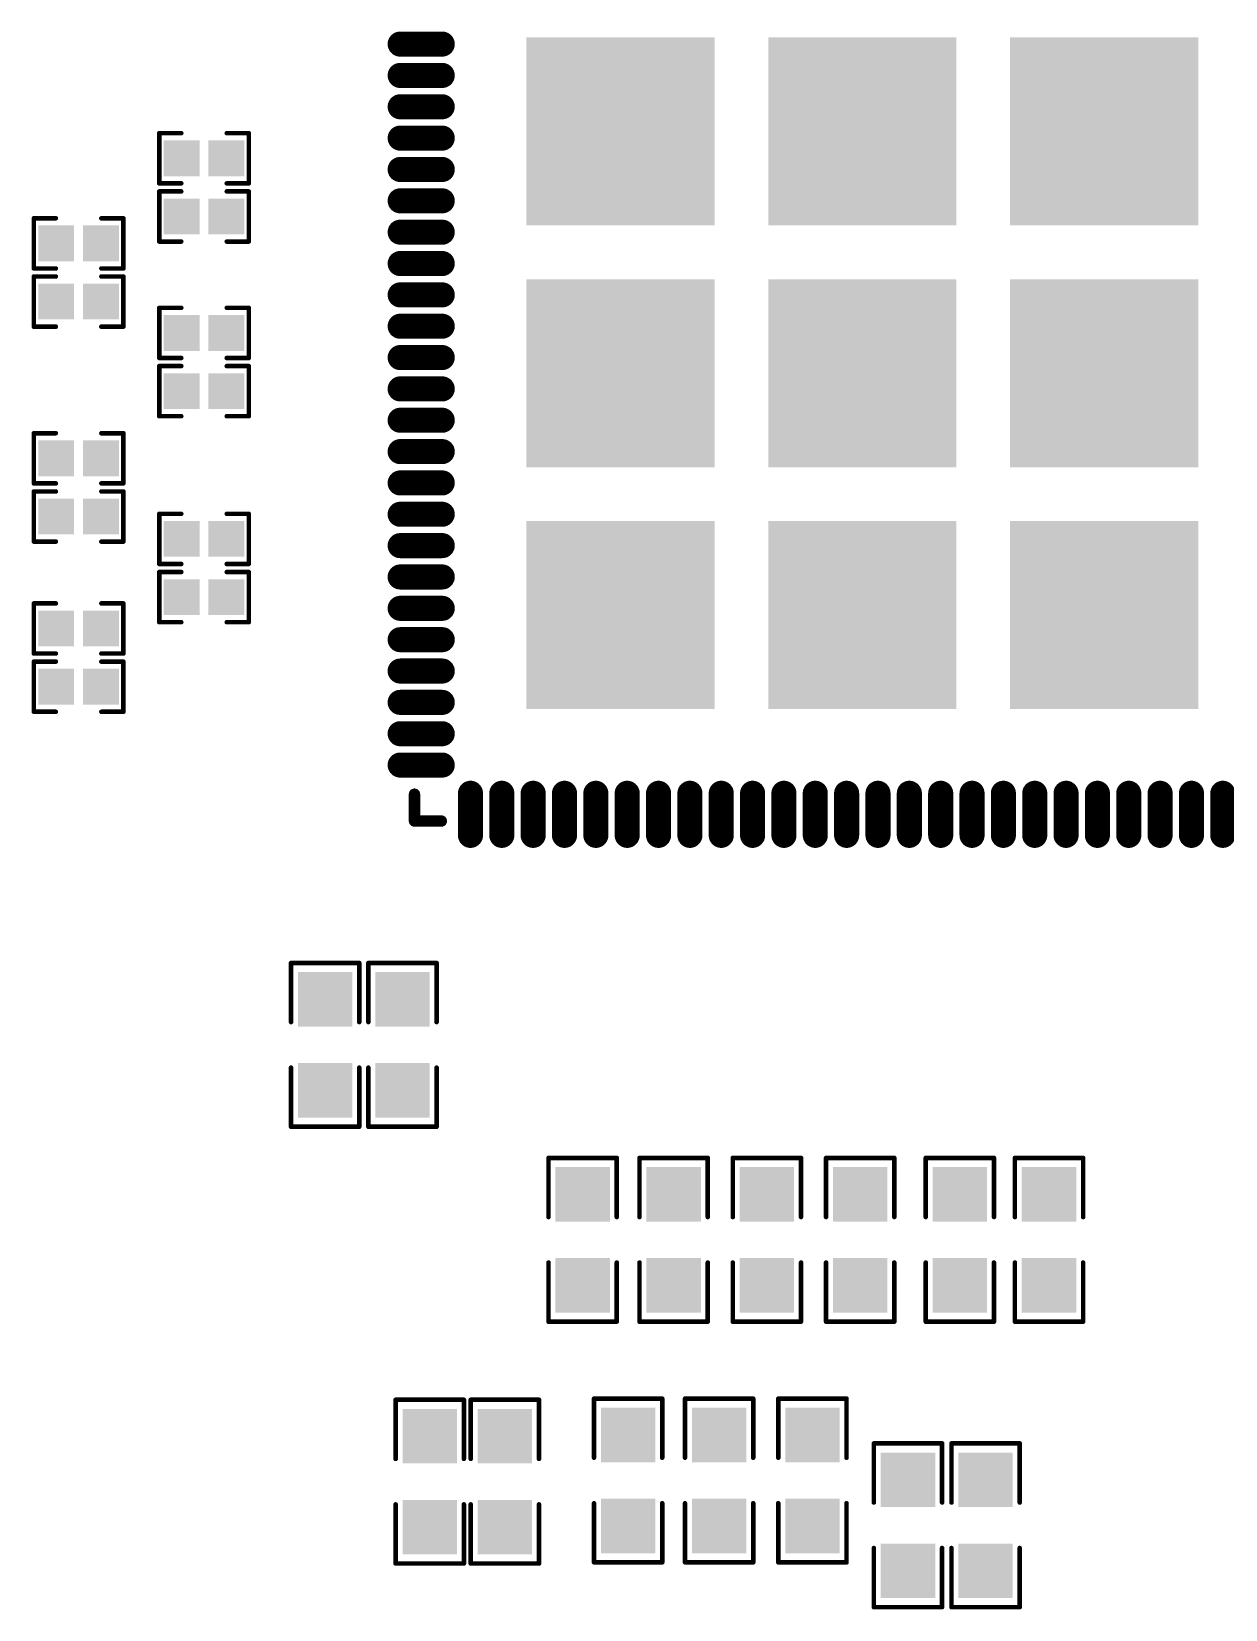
# Model space of a CAD drawing. Extents: x -11 to 101, y 2 to 100.
# Drawn here: x 15.92 to 29.25, y 38.2 to 55.81 of the extents above; entities that cross this region are included whole.
import ezdxf

# ---------------------------------------------------------------- set-up
doc = ezdxf.new("R2010")
doc.units = 0
doc.layers.get('0').update_dxf_attribs({"linetype": 'CONTINUOUS'})
doc.layers.add('SILK_TOP_ART', color=251, linetype='CONTINUOUS')
doc.layers.add('SOLDER_TOP_ART', color=18, linetype='CONTINUOUS')

# ---------------------------------------------------------------- blocks, each defined once
blk = doc.blocks.new('ROUND_165')
at = {"const_width": 0.0635}
blk.add_lwpolyline([(-0.03175, 0, 1), (0.03175, 0, 1)], format="xyb", close=True, dxfattribs=at)
blk = doc.blocks.new('ROUND_321')
at = {"const_width": 0.0254}
blk.add_lwpolyline([(-0.0127, 0, 1), (0.0127, 0, 1)], format="xyb", close=True, dxfattribs=at)
blk = doc.blocks.new('SQUARE_360')
blk.add_solid([(0.2, 0.2), (0.2, -0.2), (-0.2, 0.2), (-0.2, -0.2)])
blk = doc.blocks.new('SQUARE_333')
blk.add_solid([(0.304, 0.304), (0.304, -0.304), (-0.304, 0.304), (-0.304, -0.304)])
blk = doc.blocks.new('OBLONG_375')
at = {"const_width": 0.28}
blk.add_lwpolyline([(0.235, 0), (-0.235, 0)], dxfattribs=at)
at = {"const_width": 0.14}
for points in [[(-0.305, 0, 1), (-0.165, 0, 1)], [(0.165, 0, 1), (0.305, 0, 1)]]:
    blk.add_lwpolyline(points, format="xyb", close=True, dxfattribs=at)
blk = doc.blocks.new('OBLONG_376')
at = {"const_width": 0.28}
blk.add_lwpolyline([(0, 0.235), (0, -0.235)], dxfattribs=at)
at = {"const_width": 0.14}
for points in [[(-0.07, 0.235, 1), (0.07, 0.235, 1)], [(-0.07, -0.235, 1), (0.07, -0.235, 1)]]:
    blk.add_lwpolyline(points, format="xyb", close=True, dxfattribs=at)

msp = doc.modelspace()

# ---------------------------------------------------------------- linework, layer by layer
at = {"layer": 'SILK_TOP_ART'}
for points, const_width in [([(17.35, 54.68), (17.35, 54.12)], 0.0508), ([(17.596, 54.68), (17.35, 54.68)], 0.0508), ([(18.104, 54.68), (18.35, 54.68)], 0.0508), ([(18.35, 54.68), (18.35, 54.12)], 0.0508), ([(17.35, 54.12), (17.596, 54.12)], 0.0508), ([(18.35, 54.12), (18.104, 54.12)], 0.0508), ([(17.35, 54.03), (17.35, 53.47)], 0.0508), ([(17.596, 54.03), (17.35, 54.03)], 0.0508), ([(18.104, 54.03), (18.35, 54.03)], 0.0508), ([(18.35, 54.03), (18.35, 53.47)], 0.0508), ([(15.95, 53.73), (15.95, 53.17)], 0.0508), ([(16.196, 53.73), (15.95, 53.73)], 0.0508), ([(16.704, 53.73), (16.95, 53.73)], 0.0508), ([(16.95, 53.73), (16.95, 53.17)], 0.0508), ([(17.35, 53.47), (17.596, 53.47)], 0.0508), ([(18.35, 53.47), (18.104, 53.47)], 0.0508), ([(15.95, 53.17), (16.196, 53.17)], 0.0508), ([(15.95, 53.08), (15.95, 52.52)], 0.0508), ([(16.196, 53.08), (15.95, 53.08)], 0.0508), ([(16.95, 53.17), (16.704, 53.17)], 0.0508), ([(16.704, 53.08), (16.95, 53.08)], 0.0508), ([(16.95, 53.08), (16.95, 52.52)], 0.0508), ([(17.35, 52.73), (17.35, 52.17)], 0.0508), ([(17.596, 52.73), (17.35, 52.73)], 0.0508), ([(18.104, 52.73), (18.35, 52.73)], 0.0508), ([(18.35, 52.73), (18.35, 52.17)], 0.0508), ([(15.95, 52.52), (16.196, 52.52)], 0.0508), ([(16.95, 52.52), (16.704, 52.52)], 0.0508), ([(17.35, 52.17), (17.596, 52.17)], 0.0508), ([(18.35, 52.17), (18.104, 52.17)], 0.0508), ([(17.35, 52.08), (17.35, 51.52)], 0.0508), ([(17.596, 52.08), (17.35, 52.08)], 0.0508), ([(18.104, 52.08), (18.35, 52.08)], 0.0508), ([(18.35, 52.08), (18.35, 51.52)], 0.0508), ([(17.35, 51.52), (17.596, 51.52)], 0.0508), ([(18.35, 51.52), (18.104, 51.52)], 0.0508), ([(15.95, 51.33), (16.196, 51.33)], 0.0508), ([(15.95, 50.77), (15.95, 51.33)], 0.0508), ([(16.95, 51.33), (16.704, 51.33)], 0.0508), ([(16.95, 50.77), (16.95, 51.33)], 0.0508), ([(16.196, 50.77), (15.95, 50.77)], 0.0508), ([(16.704, 50.77), (16.95, 50.77)], 0.0508), ([(15.95, 50.68), (16.196, 50.68)], 0.0508), ([(15.95, 50.12), (15.95, 50.68)], 0.0508), ([(16.95, 50.68), (16.704, 50.68)], 0.0508), ([(16.95, 50.12), (16.95, 50.68)], 0.0508), ([(17.35, 50.43), (17.596, 50.43)], 0.0508), ([(17.35, 49.87), (17.35, 50.43)], 0.0508), ([(18.35, 50.43), (18.104, 50.43)], 0.0508), ([(18.35, 49.87), (18.35, 50.43)], 0.0508), ([(16.196, 50.12), (15.95, 50.12)], 0.0508), ([(16.704, 50.12), (16.95, 50.12)], 0.0508), ([(17.596, 49.87), (17.35, 49.87)], 0.0508), ([(18.104, 49.87), (18.35, 49.87)], 0.0508), ([(17.35, 49.78), (17.596, 49.78)], 0.0508), ([(17.35, 49.22), (17.35, 49.78)], 0.0508), ([(18.35, 49.78), (18.104, 49.78)], 0.0508), ([(18.35, 49.22), (18.35, 49.78)], 0.0508), ([(15.95, 49.43), (16.196, 49.43)], 0.0508), ([(15.95, 48.87), (15.95, 49.43)], 0.0508), ([(16.95, 49.43), (16.704, 49.43)], 0.0508), ([(16.95, 48.87), (16.95, 49.43)], 0.0508), ([(17.596, 49.22), (17.35, 49.22)], 0.0508), ([(18.104, 49.22), (18.35, 49.22)], 0.0508), ([(16.196, 48.87), (15.95, 48.87)], 0.0508), ([(15.95, 48.78), (16.196, 48.78)], 0.0508), ([(15.95, 48.22), (15.95, 48.78)], 0.0508), ([(16.704, 48.87), (16.95, 48.87)], 0.0508), ([(16.95, 48.78), (16.704, 48.78)], 0.0508), ([(16.95, 48.22), (16.95, 48.78)], 0.0508), ([(16.196, 48.22), (15.95, 48.22)], 0.0508), ([(16.704, 48.22), (16.95, 48.22)], 0.0508), ([(20.2, 47.3), (20.2, 47)], 0.127), ([(20.5, 47), (20.2, 47)], 0.127), ([(18.8214, 45.4152), (18.8214, 44.7548)], 0.0508), ([(19.5834, 45.4152), (18.8214, 45.4152)], 0.0508), ([(19.5834, 44.7548), (19.5834, 45.4152)], 0.0508), ([(19.685, 45.4152), (19.685, 44.7548)], 0.0508), ([(20.447, 45.4152), (19.685, 45.4152)], 0.0508), ([(20.447, 44.7548), (20.447, 45.4152)], 0.0508), ([(18.8214, 43.5864), (18.8214, 44.2468)], 0.0508), ([(19.5834, 44.2468), (19.5834, 43.5864)], 0.0508), ([(19.685, 43.5864), (19.685, 44.2468)], 0.0508), ([(20.447, 44.2468), (20.447, 43.5864)], 0.0508), ([(19.5834, 43.5864), (18.8214, 43.5864)], 0.0508), ([(20.447, 43.5864), (19.685, 43.5864)], 0.0508), ([(21.6964, 43.2388), (21.6964, 42.5784)], 0.0508), ([(22.4584, 43.2388), (21.6964, 43.2388)], 0.0508), ([(22.4584, 42.5784), (22.4584, 43.2388)], 0.0508), ([(22.7124, 43.2388), (22.7124, 42.5784)], 0.0508), ([(23.4744, 43.2388), (22.7124, 43.2388)], 0.0508), ([(23.4744, 42.5784), (23.4744, 43.2388)], 0.0508), ([(23.7538, 43.2388), (23.7538, 42.5784)], 0.0508), ([(24.5158, 43.2388), (23.7538, 43.2388)], 0.0508), ([(24.5158, 42.5784), (24.5158, 43.2388)], 0.0508), ([(24.7952, 43.2388), (24.7952, 42.5784)], 0.0508), ([(25.5572, 43.2388), (24.7952, 43.2388)], 0.0508), ([(25.5572, 42.5784), (25.5572, 43.2388)], 0.0508), ([(25.908, 43.2388), (25.908, 42.5784)], 0.0508), ([(26.67, 43.2388), (25.908, 43.2388)], 0.0508), ([(26.67, 42.5784), (26.67, 43.2388)], 0.0508), ([(26.9034, 43.2388), (26.9034, 42.5784)], 0.0508), ([(27.6654, 43.2388), (26.9034, 43.2388)], 0.0508), ([(27.6654, 42.5784), (27.6654, 43.2388)], 0.0508), ([(21.6964, 41.41), (21.6964, 42.0704)], 0.0508), ([(22.4584, 42.0704), (22.4584, 41.41)], 0.0508), ([(22.7124, 41.41), (22.7124, 42.0704)], 0.0508), ([(23.4744, 42.0704), (23.4744, 41.41)], 0.0508), ([(23.7538, 41.41), (23.7538, 42.0704)], 0.0508), ([(24.5158, 42.0704), (24.5158, 41.41)], 0.0508), ([(24.7952, 41.41), (24.7952, 42.0704)], 0.0508), ([(25.5572, 42.0704), (25.5572, 41.41)], 0.0508), ([(25.908, 41.41), (25.908, 42.0704)], 0.0508), ([(26.67, 42.0704), (26.67, 41.41)], 0.0508), ([(26.9034, 41.41), (26.9034, 42.0704)], 0.0508), ([(27.6654, 42.0704), (27.6654, 41.41)], 0.0508), ([(22.4584, 41.41), (21.6964, 41.41)], 0.0508), ([(23.4744, 41.41), (22.7124, 41.41)], 0.0508), ([(24.5158, 41.41), (23.7538, 41.41)], 0.0508), ([(25.5572, 41.41), (24.7952, 41.41)], 0.0508), ([(26.67, 41.41), (25.908, 41.41)], 0.0508), ([(27.6654, 41.41), (26.9034, 41.41)], 0.0508), ([(19.9898, 40.5384), (19.9898, 39.878)], 0.0508), ([(20.7518, 40.5384), (19.9898, 40.5384)], 0.0508), ([(20.7518, 39.878), (20.7518, 40.5384)], 0.0508), ([(20.828, 40.5384), (20.828, 39.878)], 0.0508), ([(21.59, 40.5384), (20.828, 40.5384)], 0.0508), ([(21.59, 39.878), (21.59, 40.5384)], 0.0508), ([(22.2044, 40.5512), (22.2044, 39.8908)], 0.0508), ([(22.9664, 40.5512), (22.2044, 40.5512)], 0.0508), ([(22.9664, 39.8908), (22.9664, 40.5512)], 0.0508), ([(23.2204, 40.5512), (23.2204, 39.8908)], 0.0508), ([(23.9824, 40.5512), (23.2204, 40.5512)], 0.0508), ([(23.9824, 39.8908), (23.9824, 40.5512)], 0.0508), ([(24.2618, 40.5512), (24.2618, 39.8908)], 0.0508), ([(25.0238, 40.5512), (24.2618, 40.5512)], 0.0508), ([(25.0238, 39.8908), (25.0238, 40.5512)], 0.0508), ([(25.3286, 40.0512), (25.3286, 39.3908)], 0.0508), ([(26.0906, 40.0512), (25.3286, 40.0512)], 0.0508), ([(26.0906, 39.3908), (26.0906, 40.0512)], 0.0508), ([(26.1954, 40.0512), (26.1954, 39.3908)], 0.0508), ([(26.9574, 40.0512), (26.1954, 40.0512)], 0.0508), ([(26.9574, 39.3908), (26.9574, 40.0512)], 0.0508), ([(19.9898, 38.7096), (19.9898, 39.37)], 0.0508), ([(20.7518, 39.37), (20.7518, 38.7096)], 0.0508), ([(20.828, 38.7096), (20.828, 39.37)], 0.0508), ([(21.59, 39.37), (21.59, 38.7096)], 0.0508), ([(22.2044, 38.7224), (22.2044, 39.3828)], 0.0508), ([(22.9664, 39.3828), (22.9664, 38.7224)], 0.0508), ([(23.2204, 38.7224), (23.2204, 39.3828)], 0.0508), ([(23.9824, 39.3828), (23.9824, 38.7224)], 0.0508), ([(24.2618, 38.7224), (24.2618, 39.3828)], 0.0508), ([(25.0238, 39.3828), (25.0238, 38.7224)], 0.0508), ([(25.3286, 38.2224), (25.3286, 38.8828)], 0.0508), ([(26.0906, 38.8828), (26.0906, 38.2224)], 0.0508), ([(26.1954, 38.2224), (26.1954, 38.8828)], 0.0508), ([(26.9574, 38.8828), (26.9574, 38.2224)], 0.0508), ([(20.7518, 38.7096), (19.9898, 38.7096)], 0.0508), ([(21.59, 38.7096), (20.828, 38.7096)], 0.0508), ([(22.9664, 38.7224), (22.2044, 38.7224)], 0.0508), ([(23.9824, 38.7224), (23.2204, 38.7224)], 0.0508), ([(25.0238, 38.7224), (24.2618, 38.7224)], 0.0508), ([(26.0906, 38.2224), (25.3286, 38.2224)], 0.0508), ([(26.9574, 38.2224), (26.1954, 38.2224)], 0.0508)]:
    msp.add_lwpolyline(points, dxfattribs=dict(at, const_width=const_width))
at = {"layer": 'SOLDER_TOP_ART'}
for points in [[(21.45, 53.65), (21.45, 55.75), (23.55, 53.65), (23.55, 55.75)], [(24.15, 53.65), (24.15, 55.75), (26.25, 53.65), (26.25, 55.75)], [(26.85, 53.65), (26.85, 55.75), (28.95, 53.65), (28.95, 55.75)], [(21.45, 50.95), (21.45, 53.05), (23.55, 50.95), (23.55, 53.05)], [(24.15, 50.95), (24.15, 53.05), (26.25, 50.95), (26.25, 53.05)], [(26.85, 50.95), (26.85, 53.05), (28.95, 50.95), (28.95, 53.05)], [(21.45, 48.25), (21.45, 50.35), (23.55, 48.25), (23.55, 50.35)], [(24.15, 48.25), (24.15, 50.35), (26.25, 48.25), (26.25, 50.35)], [(26.85, 48.25), (26.85, 50.35), (28.95, 48.25), (28.95, 50.35)]]:
    msp.add_solid(points, dxfattribs=at)

# ---------------------------------------------------------------- block references
at = {"layer": 'SILK_TOP_ART'}
for name, p in [('ROUND_321', (17.35, 54.68)), ('ROUND_321', (17.35, 54.68)), ('ROUND_321', (17.596, 54.68)), ('ROUND_321', (18.104, 54.68)), ('ROUND_321', (18.35, 54.68)), ('ROUND_321', (18.35, 54.68)), ('ROUND_321', (17.35, 54.12)), ('ROUND_321', (17.35, 54.12)), ('ROUND_321', (17.596, 54.12)), ('ROUND_321', (18.104, 54.12)), ('ROUND_321', (18.35, 54.12)), ('ROUND_321', (18.35, 54.12)), ('ROUND_321', (17.35, 54.03)), ('ROUND_321', (17.35, 54.03)), ('ROUND_321', (17.596, 54.03)), ('ROUND_321', (18.104, 54.03)), ('ROUND_321', (18.35, 54.03)), ('ROUND_321', (18.35, 54.03)), ('ROUND_321', (15.95, 53.73)), ('ROUND_321', (15.95, 53.73)), ('ROUND_321', (16.196, 53.73)), ('ROUND_321', (16.704, 53.73)), ('ROUND_321', (16.95, 53.73)), ('ROUND_321', (16.95, 53.73)), ('ROUND_321', (17.35, 53.47)), ('ROUND_321', (17.35, 53.47)), ('ROUND_321', (17.596, 53.47)), ('ROUND_321', (18.104, 53.47)), ('ROUND_321', (18.35, 53.47)), ('ROUND_321', (18.35, 53.47)), ('ROUND_321', (15.95, 53.17)), ('ROUND_321', (15.95, 53.17)), ('ROUND_321', (15.95, 53.08)), ('ROUND_321', (15.95, 53.08)), ('ROUND_321', (16.196, 53.17)), ('ROUND_321', (16.196, 53.08)), ('ROUND_321', (16.704, 53.17)), ('ROUND_321', (16.704, 53.08)), ('ROUND_321', (16.95, 53.17)), ('ROUND_321', (16.95, 53.17)), ('ROUND_321', (16.95, 53.08)), ('ROUND_321', (16.95, 53.08)), ('ROUND_321', (17.35, 52.73)), ('ROUND_321', (17.35, 52.73)), ('ROUND_321', (17.596, 52.73)), ('ROUND_321', (18.104, 52.73)), ('ROUND_321', (18.35, 52.73)), ('ROUND_321', (18.35, 52.73)), ('ROUND_321', (15.95, 52.52)), ('ROUND_321', (15.95, 52.52)), ('ROUND_321', (16.196, 52.52)), ('ROUND_321', (16.704, 52.52)), ('ROUND_321', (16.95, 52.52)), ('ROUND_321', (16.95, 52.52)), ('ROUND_321', (17.35, 52.17)), ('ROUND_321', (17.35, 52.17)), ('ROUND_321', (17.596, 52.17)), ('ROUND_321', (18.104, 52.17)), ('ROUND_321', (18.35, 52.17)), ('ROUND_321', (18.35, 52.17)), ('ROUND_321', (17.35, 52.08)), ('ROUND_321', (17.35, 52.08)), ('ROUND_321', (17.596, 52.08)), ('ROUND_321', (18.104, 52.08)), ('ROUND_321', (18.35, 52.08)), ('ROUND_321', (18.35, 52.08)), ('ROUND_321', (17.35, 51.52)), ('ROUND_321', (17.35, 51.52)), ('ROUND_321', (17.596, 51.52)), ('ROUND_321', (18.104, 51.52)), ('ROUND_321', (18.35, 51.52)), ('ROUND_321', (18.35, 51.52)), ('ROUND_321', (15.95, 51.33)), ('ROUND_321', (15.95, 51.33)), ('ROUND_321', (16.196, 51.33)), ('ROUND_321', (16.704, 51.33)), ('ROUND_321', (16.95, 51.33)), ('ROUND_321', (16.95, 51.33)), ('ROUND_321', (15.95, 50.77)), ('ROUND_321', (15.95, 50.77)), ('ROUND_321', (16.196, 50.77)), ('ROUND_321', (16.704, 50.77)), ('ROUND_321', (16.95, 50.77)), ('ROUND_321', (16.95, 50.77)), ('ROUND_321', (15.95, 50.68)), ('ROUND_321', (15.95, 50.68)), ('ROUND_321', (16.196, 50.68)), ('ROUND_321', (16.704, 50.68)), ('ROUND_321', (16.95, 50.68)), ('ROUND_321', (16.95, 50.68)), ('ROUND_321', (17.35, 50.43)), ('ROUND_321', (17.35, 50.43)), ('ROUND_321', (17.596, 50.43)), ('ROUND_321', (18.104, 50.43)), ('ROUND_321', (18.35, 50.43)), ('ROUND_321', (18.35, 50.43)), ('ROUND_321', (15.95, 50.12)), ('ROUND_321', (15.95, 50.12)), ('ROUND_321', (16.196, 50.12)), ('ROUND_321', (16.704, 50.12)), ('ROUND_321', (16.95, 50.12)), ('ROUND_321', (16.95, 50.12)), ('ROUND_321', (17.35, 49.87)), ('ROUND_321', (17.35, 49.87)), ('ROUND_321', (17.596, 49.87)), ('ROUND_321', (18.104, 49.87)), ('ROUND_321', (18.35, 49.87)), ('ROUND_321', (18.35, 49.87)), ('ROUND_321', (17.35, 49.78)), ('ROUND_321', (17.35, 49.78)), ('ROUND_321', (17.596, 49.78)), ('ROUND_321', (18.104, 49.78)), ('ROUND_321', (18.35, 49.78)), ('ROUND_321', (18.35, 49.78)), ('ROUND_321', (15.95, 49.43)), ('ROUND_321', (15.95, 49.43)), ('ROUND_321', (16.196, 49.43)), ('ROUND_321', (16.704, 49.43)), ('ROUND_321', (16.95, 49.43)), ('ROUND_321', (16.95, 49.43)), ('ROUND_321', (17.35, 49.22)), ('ROUND_321', (17.35, 49.22)), ('ROUND_321', (17.596, 49.22)), ('ROUND_321', (18.104, 49.22)), ('ROUND_321', (18.35, 49.22)), ('ROUND_321', (18.35, 49.22)), ('ROUND_321', (15.95, 48.87)), ('ROUND_321', (15.95, 48.87)), ('ROUND_321', (15.95, 48.78)), ('ROUND_321', (15.95, 48.78)), ('ROUND_321', (16.196, 48.87)), ('ROUND_321', (16.196, 48.78)), ('ROUND_321', (16.704, 48.87)), ('ROUND_321', (16.704, 48.78)), ('ROUND_321', (16.95, 48.87)), ('ROUND_321', (16.95, 48.87)), ('ROUND_321', (16.95, 48.78)), ('ROUND_321', (16.95, 48.78)), ('ROUND_321', (15.95, 48.22)), ('ROUND_321', (15.95, 48.22)), ('ROUND_321', (16.196, 48.22)), ('ROUND_321', (16.704, 48.22)), ('ROUND_321', (16.95, 48.22)), ('ROUND_321', (16.95, 48.22)), ('ROUND_165', (20.2, 47.3)), ('ROUND_165', (20.2, 47)), ('ROUND_165', (20.2, 47)), ('ROUND_165', (20.5, 47)), ('ROUND_321', (18.8214, 45.4152)), ('ROUND_321', (18.8214, 45.4152)), ('ROUND_321', (19.5834, 45.4152)), ('ROUND_321', (19.5834, 45.4152)), ('ROUND_321', (19.685, 45.4152)), ('ROUND_321', (19.685, 45.4152)), ('ROUND_321', (20.447, 45.4152)), ('ROUND_321', (20.447, 45.4152)), ('ROUND_321', (18.8214, 44.7548)), ('ROUND_321', (19.5834, 44.7548)), ('ROUND_321', (19.685, 44.7548)), ('ROUND_321', (20.447, 44.7548)), ('ROUND_321', (18.8214, 44.2468)), ('ROUND_321', (19.5834, 44.2468)), ('ROUND_321', (19.685, 44.2468)), ('ROUND_321', (20.447, 44.2468)), ('ROUND_321', (18.8214, 43.5864)), ('ROUND_321', (18.8214, 43.5864)), ('ROUND_321', (19.5834, 43.5864)), ('ROUND_321', (19.5834, 43.5864)), ('ROUND_321', (19.685, 43.5864)), ('ROUND_321', (19.685, 43.5864)), ('ROUND_321', (20.447, 43.5864)), ('ROUND_321', (20.447, 43.5864)), ('ROUND_321', (21.6964, 43.2388)), ('ROUND_321', (21.6964, 43.2388)), ('ROUND_321', (22.4584, 43.2388)), ('ROUND_321', (22.4584, 43.2388)), ('ROUND_321', (22.7124, 43.2388)), ('ROUND_321', (22.7124, 43.2388)), ('ROUND_321', (23.4744, 43.2388)), ('ROUND_321', (23.4744, 43.2388)), ('ROUND_321', (23.7538, 43.2388)), ('ROUND_321', (23.7538, 43.2388)), ('ROUND_321', (24.5158, 43.2388)), ('ROUND_321', (24.5158, 43.2388)), ('ROUND_321', (24.7952, 43.2388)), ('ROUND_321', (24.7952, 43.2388)), ('ROUND_321', (25.5572, 43.2388)), ('ROUND_321', (25.5572, 43.2388)), ('ROUND_321', (25.908, 43.2388)), ('ROUND_321', (25.908, 43.2388)), ('ROUND_321', (26.67, 43.2388)), ('ROUND_321', (26.67, 43.2388)), ('ROUND_321', (26.9034, 43.2388)), ('ROUND_321', (26.9034, 43.2388)), ('ROUND_321', (27.6654, 43.2388)), ('ROUND_321', (27.6654, 43.2388)), ('ROUND_321', (21.6964, 42.5784)), ('ROUND_321', (22.4584, 42.5784)), ('ROUND_321', (22.7124, 42.5784)), ('ROUND_321', (23.4744, 42.5784)), ('ROUND_321', (23.7538, 42.5784)), ('ROUND_321', (24.5158, 42.5784)), ('ROUND_321', (24.7952, 42.5784)), ('ROUND_321', (25.5572, 42.5784)), ('ROUND_321', (25.908, 42.5784)), ('ROUND_321', (26.67, 42.5784)), ('ROUND_321', (26.9034, 42.5784)), ('ROUND_321', (27.6654, 42.5784)), ('ROUND_321', (21.6964, 42.0704)), ('ROUND_321', (22.4584, 42.0704)), ('ROUND_321', (22.7124, 42.0704)), ('ROUND_321', (23.4744, 42.0704)), ('ROUND_321', (23.7538, 42.0704)), ('ROUND_321', (24.5158, 42.0704)), ('ROUND_321', (24.7952, 42.0704)), ('ROUND_321', (25.5572, 42.0704)), ('ROUND_321', (25.908, 42.0704)), ('ROUND_321', (26.67, 42.0704)), ('ROUND_321', (26.9034, 42.0704)), ('ROUND_321', (27.6654, 42.0704)), ('ROUND_321', (21.6964, 41.41)), ('ROUND_321', (21.6964, 41.41)), ('ROUND_321', (22.4584, 41.41)), ('ROUND_321', (22.4584, 41.41)), ('ROUND_321', (22.7124, 41.41)), ('ROUND_321', (22.7124, 41.41)), ('ROUND_321', (23.4744, 41.41)), ('ROUND_321', (23.4744, 41.41)), ('ROUND_321', (23.7538, 41.41)), ('ROUND_321', (23.7538, 41.41)), ('ROUND_321', (24.5158, 41.41)), ('ROUND_321', (24.5158, 41.41)), ('ROUND_321', (24.7952, 41.41)), ('ROUND_321', (24.7952, 41.41)), ('ROUND_321', (25.5572, 41.41)), ('ROUND_321', (25.5572, 41.41)), ('ROUND_321', (25.908, 41.41)), ('ROUND_321', (25.908, 41.41)), ('ROUND_321', (26.67, 41.41)), ('ROUND_321', (26.67, 41.41)), ('ROUND_321', (26.9034, 41.41)), ('ROUND_321', (26.9034, 41.41)), ('ROUND_321', (27.6654, 41.41)), ('ROUND_321', (27.6654, 41.41)), ('ROUND_321', (19.9898, 40.5384)), ('ROUND_321', (19.9898, 40.5384)), ('ROUND_321', (20.7518, 40.5384)), ('ROUND_321', (20.7518, 40.5384)), ('ROUND_321', (20.828, 40.5384)), ('ROUND_321', (20.828, 40.5384)), ('ROUND_321', (21.59, 40.5384)), ('ROUND_321', (21.59, 40.5384)), ('ROUND_321', (22.2044, 40.5512)), ('ROUND_321', (22.2044, 40.5512)), ('ROUND_321', (22.9664, 40.5512)), ('ROUND_321', (22.9664, 40.5512)), ('ROUND_321', (23.2204, 40.5512)), ('ROUND_321', (23.2204, 40.5512)), ('ROUND_321', (23.9824, 40.5512)), ('ROUND_321', (23.9824, 40.5512)), ('ROUND_321', (24.2618, 40.5512)), ('ROUND_321', (24.2618, 40.5512)), ('ROUND_321', (25.0238, 40.5512)), ('ROUND_321', (25.0238, 40.5512)), ('ROUND_321', (25.3286, 40.0512)), ('ROUND_321', (25.3286, 40.0512)), ('ROUND_321', (26.0906, 40.0512)), ('ROUND_321', (26.0906, 40.0512)), ('ROUND_321', (26.1954, 40.0512)), ('ROUND_321', (26.1954, 40.0512)), ('ROUND_321', (26.9574, 40.0512)), ('ROUND_321', (26.9574, 40.0512)), ('ROUND_321', (19.9898, 39.878)), ('ROUND_321', (20.7518, 39.878)), ('ROUND_321', (20.828, 39.878)), ('ROUND_321', (21.59, 39.878)), ('ROUND_321', (22.2044, 39.8908)), ('ROUND_321', (22.9664, 39.8908)), ('ROUND_321', (23.2204, 39.8908)), ('ROUND_321', (23.9824, 39.8908)), ('ROUND_321', (24.2618, 39.8908)), ('ROUND_321', (25.0238, 39.8908)), ('ROUND_321', (19.9898, 39.37)), ('ROUND_321', (20.7518, 39.37)), ('ROUND_321', (20.828, 39.37)), ('ROUND_321', (21.59, 39.37)), ('ROUND_321', (22.2044, 39.3828)), ('ROUND_321', (22.9664, 39.3828)), ('ROUND_321', (23.2204, 39.3828)), ('ROUND_321', (23.9824, 39.3828)), ('ROUND_321', (24.2618, 39.3828)), ('ROUND_321', (25.0238, 39.3828)), ('ROUND_321', (25.3286, 39.3908)), ('ROUND_321', (26.0906, 39.3908)), ('ROUND_321', (26.1954, 39.3908)), ('ROUND_321', (26.9574, 39.3908)), ('ROUND_321', (25.3286, 38.8828)), ('ROUND_321', (26.0906, 38.8828)), ('ROUND_321', (26.1954, 38.8828)), ('ROUND_321', (26.9574, 38.8828)), ('ROUND_321', (19.9898, 38.7096)), ('ROUND_321', (19.9898, 38.7096)), ('ROUND_321', (20.7518, 38.7096)), ('ROUND_321', (20.7518, 38.7096)), ('ROUND_321', (20.828, 38.7096)), ('ROUND_321', (20.828, 38.7096)), ('ROUND_321', (21.59, 38.7096)), ('ROUND_321', (21.59, 38.7096)), ('ROUND_321', (22.2044, 38.7224)), ('ROUND_321', (22.2044, 38.7224)), ('ROUND_321', (22.9664, 38.7224)), ('ROUND_321', (22.9664, 38.7224)), ('ROUND_321', (23.2204, 38.7224)), ('ROUND_321', (23.2204, 38.7224)), ('ROUND_321', (23.9824, 38.7224)), ('ROUND_321', (23.9824, 38.7224)), ('ROUND_321', (24.2618, 38.7224)), ('ROUND_321', (24.2618, 38.7224)), ('ROUND_321', (25.0238, 38.7224)), ('ROUND_321', (25.0238, 38.7224)), ('ROUND_321', (25.3286, 38.2224)), ('ROUND_321', (25.3286, 38.2224)), ('ROUND_321', (26.0906, 38.2224)), ('ROUND_321', (26.0906, 38.2224)), ('ROUND_321', (26.1954, 38.2224)), ('ROUND_321', (26.1954, 38.2224)), ('ROUND_321', (26.9574, 38.2224)), ('ROUND_321', (26.9574, 38.2224))]:
    msp.add_blockref(name, p, dxfattribs=at)
at = {"layer": 'SOLDER_TOP_ART'}
for name, p in [('OBLONG_375', (20.275, 55.675)), ('OBLONG_375', (20.275, 55.325)), ('OBLONG_375', (20.275, 54.975)), ('OBLONG_375', (20.275, 54.625)), ('SQUARE_360', (17.6, 54.4)), ('SQUARE_360', (18.1, 54.4)), ('OBLONG_375', (20.275, 54.275)), ('SQUARE_360', (17.6, 53.75)), ('SQUARE_360', (18.1, 53.75)), ('OBLONG_375', (20.275, 53.925)), ('SQUARE_360', (16.2, 53.45)), ('SQUARE_360', (16.7, 53.45)), ('OBLONG_375', (20.275, 53.575)), ('OBLONG_375', (20.275, 53.225)), ('SQUARE_360', (16.2, 52.8)), ('SQUARE_360', (16.7, 52.8)), ('OBLONG_375', (20.275, 52.875)), ('SQUARE_360', (17.6, 52.45)), ('SQUARE_360', (18.1, 52.45)), ('OBLONG_375', (20.275, 52.525)), ('OBLONG_375', (20.275, 52.175)), ('SQUARE_360', (17.6, 51.8)), ('SQUARE_360', (18.1, 51.8)), ('OBLONG_375', (20.275, 51.825)), ('OBLONG_375', (20.275, 51.475)), ('SQUARE_360', (16.2, 51.05)), ('SQUARE_360', (16.7, 51.05)), ('OBLONG_375', (20.275, 51.125)), ('OBLONG_375', (20.275, 50.775)), ('SQUARE_360', (16.2, 50.4)), ('SQUARE_360', (16.7, 50.4)), ('OBLONG_375', (20.275, 50.425)), ('SQUARE_360', (17.6, 50.15)), ('SQUARE_360', (18.1, 50.15)), ('OBLONG_375', (20.275, 50.075)), ('OBLONG_375', (20.275, 49.725)), ('SQUARE_360', (17.6, 49.5)), ('SQUARE_360', (18.1, 49.5)), ('OBLONG_375', (20.275, 49.375)), ('SQUARE_360', (16.2, 49.15)), ('SQUARE_360', (16.7, 49.15)), ('OBLONG_375', (20.275, 49.025)), ('OBLONG_375', (20.275, 48.675)), ('SQUARE_360', (16.2, 48.5)), ('SQUARE_360', (16.7, 48.5)), ('OBLONG_375', (20.275, 48.325)), ('OBLONG_375', (20.275, 47.975)), ('OBLONG_375', (20.275, 47.625)), ('OBLONG_376', (20.825, 47.075)), ('OBLONG_376', (21.175, 47.075)), ('OBLONG_376', (21.525, 47.075)), ('OBLONG_376', (21.875, 47.075)), ('OBLONG_376', (22.225, 47.075)), ('OBLONG_376', (22.575, 47.075)), ('OBLONG_376', (22.925, 47.075)), ('OBLONG_376', (23.275, 47.075)), ('OBLONG_376', (23.625, 47.075)), ('OBLONG_376', (23.975, 47.075)), ('OBLONG_376', (24.325, 47.075)), ('OBLONG_376', (24.675, 47.075)), ('OBLONG_376', (25.025, 47.075)), ('OBLONG_376', (25.375, 47.075)), ('OBLONG_376', (25.725, 47.075)), ('OBLONG_376', (26.075, 47.075)), ('OBLONG_376', (26.425, 47.075)), ('OBLONG_376', (26.775, 47.075)), ('OBLONG_376', (27.125, 47.075)), ('OBLONG_376', (27.475, 47.075)), ('OBLONG_376', (27.825, 47.075)), ('OBLONG_376', (28.175, 47.075)), ('OBLONG_376', (28.525, 47.075)), ('OBLONG_376', (28.875, 47.075)), ('OBLONG_376', (29.225, 47.075)), ('SQUARE_333', (19.2024, 45.0088)), ('SQUARE_333', (20.066, 45.0088)), ('SQUARE_333', (19.2024, 43.9928)), ('SQUARE_333', (20.066, 43.9928)), ('SQUARE_333', (22.0774, 42.8324)), ('SQUARE_333', (23.0934, 42.8324)), ('SQUARE_333', (24.1348, 42.8324)), ('SQUARE_333', (25.1762, 42.8324)), ('SQUARE_333', (26.289, 42.8324)), ('SQUARE_333', (27.2844, 42.8324)), ('SQUARE_333', (22.0774, 41.8164)), ('SQUARE_333', (23.0934, 41.8164)), ('SQUARE_333', (24.1348, 41.8164)), ('SQUARE_333', (25.1762, 41.8164)), ('SQUARE_333', (26.289, 41.8164)), ('SQUARE_333', (27.2844, 41.8164)), ('SQUARE_333', (20.3708, 40.132)), ('SQUARE_333', (21.209, 40.132)), ('SQUARE_333', (22.5854, 40.1448)), ('SQUARE_333', (23.6014, 40.1448)), ('SQUARE_333', (24.6428, 40.1448)), ('SQUARE_333', (25.7096, 39.6448)), ('SQUARE_333', (26.5764, 39.6448)), ('SQUARE_333', (20.3708, 39.116)), ('SQUARE_333', (21.209, 39.116)), ('SQUARE_333', (22.5854, 39.1288)), ('SQUARE_333', (23.6014, 39.1288)), ('SQUARE_333', (24.6428, 39.1288)), ('SQUARE_333', (25.7096, 38.6288)), ('SQUARE_333', (26.5764, 38.6288))]:
    msp.add_blockref(name, p, dxfattribs=at)

doc.saveas('drawing.dxf')
